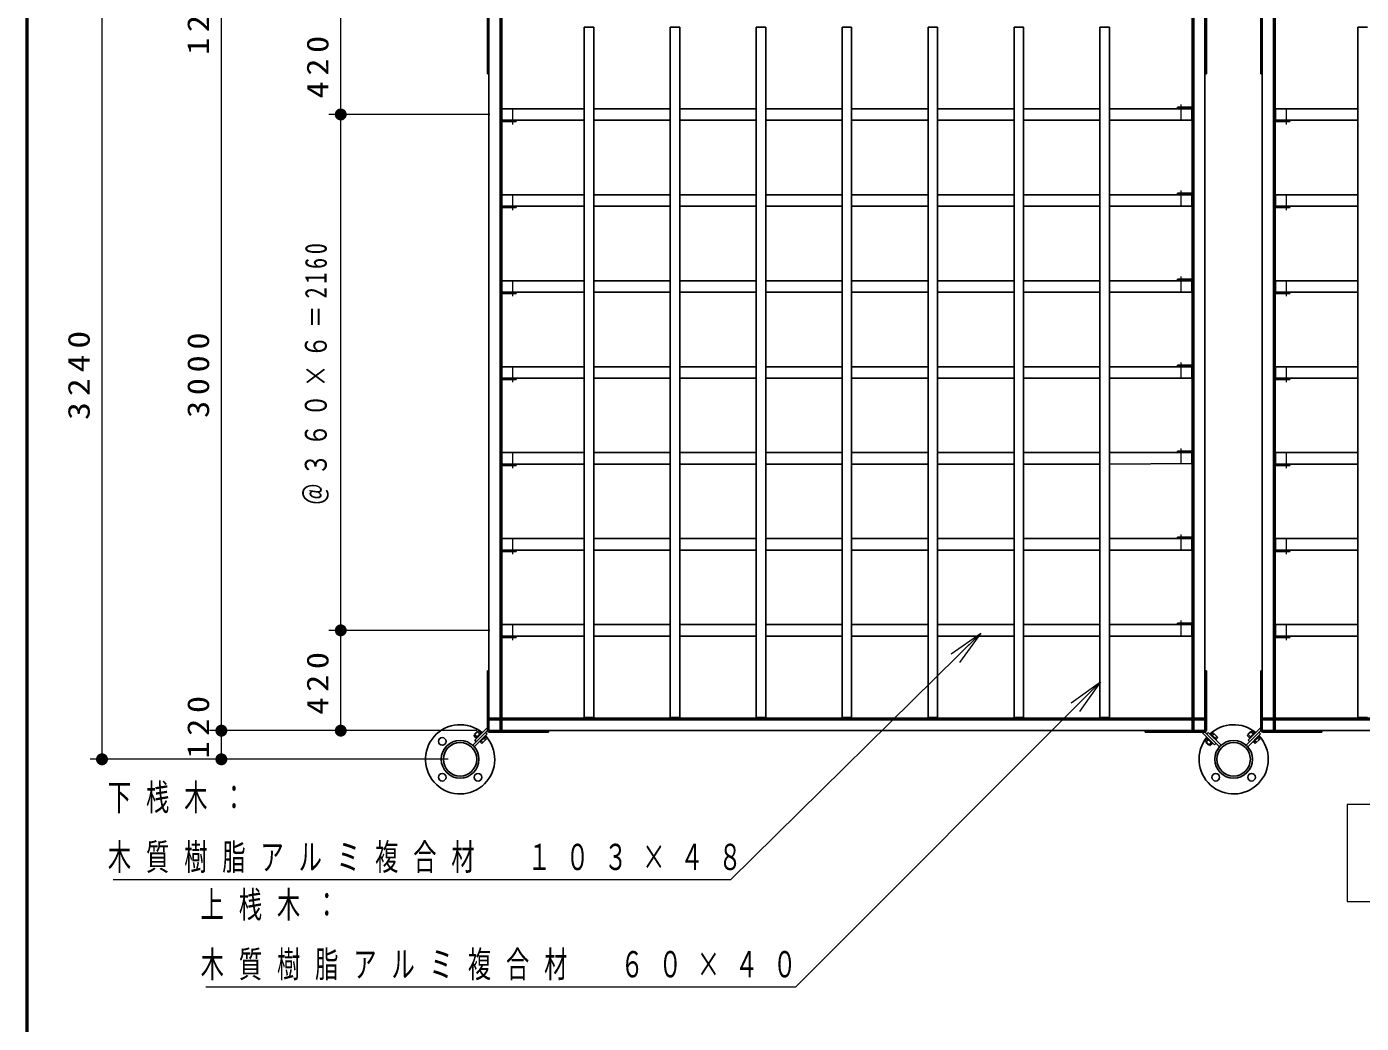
# Model space of a CAD drawing. Units: millimetres on the paper, scale 1:50. Extents: x -365 to 10, y -38 to 257.
# Drawn here: x -365 to -253.2, y 124 to 207.5 of the extents above; entities that cross this region are included whole.
import ezdxf

# ---------------------------------------------------------------- set-up
doc = ezdxf.new("R2010")
doc.units = ezdxf.units.MM
doc.linetypes.add('USER2', pattern=[6, 3, -1, 1, -1])
doc.layers.add('LY_1', color=7, linetype='Continuous', lineweight=13)
doc.layers.add('LY_2', color=7, linetype='Continuous', lineweight=13)
doc.styles.add('ＭＳ ゴシック', font='')
doc.styles.get('ＭＳ ゴシック').set_extended_font_data('MS Gothic')

# ---------------------------------------------------------------- blocks, each defined once
blk = doc.blocks.new('filled_dot')
at = {"color": 0, "linetype": 'Continuous', "lineweight": -2, "const_width": 1.25}
blk.add_lwpolyline([(-0.625, 0, 1), (0.625, 0, 1)], format="xyb", close=True, dxfattribs=at)

msp = doc.modelspace()

# ---------------------------------------------------------------- linework, layer by layer
at = {"layer": 'LY_1'}
for p, q in [((-358.691, 146.114), (-358.691, 210.914)), ((-348.691, 204.993), (-348.691, 210.914)), ((-348.691, 148.514), (-348.691, 208.514)), ((-338.691, 200.114), (-338.691, 208.514)), ((-326.191, 200.114), (-339.691, 200.114)), ((-338.691, 156.914), (-338.691, 200.114)), ((-326.191, 156.914), (-339.691, 156.914)), ((-338.691, 148.514), (-338.691, 156.914)), ((-287.553, 154.941), (-285.066, 156.691)), ((-285.066, 156.691), (-287.202, 154.585)), ((-285.066, 156.691), (-286.851, 154.229)), ((-277.511, 150.834), (-275.037, 152.602)), ((-275.037, 152.602), (-277.157, 150.48)), ((-275.037, 152.602), (-276.804, 150.127)), ((-348.691, 146.114), (-348.691, 152.003)), ((-328.272, 148.514), (-349.691, 148.514)), ((-327.291, 148.514), (-339.691, 148.514)), ((-329.691, 146.114), (-359.691, 146.114)), ((-254.391, 142.34), (-254.391, 134.207)), ((-207.591, 142.34), (-254.391, 142.34)), ((-254.391, 134.207), (-207.591, 134.207))]:
    msp.add_line(p, q, dxfattribs=at)
at = {"layer": 'LY_1', "lineweight": 25}
for p, q in [((-326.411, 203.514), (-326.411, 208.514)), ((-326.291, 203.514), (-326.291, 208.514)), ((-266.291, 203.514), (-266.291, 208.514)), ((-266.171, 203.514), (-266.171, 208.454)), ((-261.611, 203.514), (-261.611, 208.514)), ((-261.491, 203.514), (-261.491, 208.514)), ((-326.291, 205.914), (-326.291, 148.514)), ((-266.291, 151.114), (-266.291, 205.914)), ((-261.491, 205.914), (-261.491, 148.514)), ((-326.291, 203.514), (-326.411, 203.514)), ((-266.171, 203.514), (-266.291, 203.514)), ((-261.491, 203.514), (-261.611, 203.514)), ((-326.411, 153.514), (-326.291, 153.514)), ((-326.411, 153.514), (-326.411, 148.574)), ((-266.291, 153.514), (-266.171, 153.514)), ((-266.291, 153.514), (-266.291, 148.514)), ((-266.171, 153.514), (-266.171, 148.574)), ((-261.611, 153.514), (-261.491, 153.514)), ((-261.611, 153.514), (-261.611, 148.574)), ((-327.472, 147.715), (-326.411, 148.775)), ((-262.672, 147.715), (-261.611, 148.775)), ((-327.639, 147.293), (-326.411, 148.521)), ((-327.149, 148.495), (-327.545, 148.099)), ((-327.361, 147.915), (-327.545, 148.099)), ((-327.512, 147.165), (-326.439, 148.238)), ((-327.271, 148.447), (-327.497, 148.221)), ((-327.276, 148), (-327.497, 148.221)), ((-327.344, 147.587), (-327.472, 147.715)), ((-326.951, 148.325), (-327.375, 147.901)), ((-327.33, 147.856), (-327.375, 147.901)), ((-327.05, 148.226), (-327.271, 148.447)), ((-326.965, 148.311), (-327.149, 148.495)), ((-327.076, 147.601), (-327.03, 147.556)), ((-326.606, 147.98), (-327.03, 147.556)), ((-326.906, 148.28), (-326.951, 148.325)), ((-326.931, 147.655), (-326.79, 147.514)), ((-326.479, 147.825), (-326.875, 147.429)), ((-326.705, 147.881), (-326.564, 147.74)), ((-326.651, 148.026), (-326.606, 147.98)), ((-326.62, 147.966), (-326.479, 147.825)), ((-326.439, 148.238), (-326.567, 148.365)), ((-326.291, 148.514), (-268.891, 148.514)), ((-321.291, 148.394), (-326.231, 148.394)), ((-321.291, 148.514), (-321.291, 148.394)), ((-271.291, 148.394), (-271.291, 148.514)), ((-271.291, 148.514), (-266.291, 148.514)), ((-271.291, 148.394), (-266.351, 148.394)), ((-265.492, 147.333), (-266.553, 148.394)), ((-265.07, 147.165), (-266.298, 148.394)), ((-266.089, 147.839), (-266.272, 147.655)), ((-266.272, 147.655), (-265.876, 147.259)), ((-266.004, 147.754), (-266.224, 147.534)), ((-266.015, 148.365), (-266.142, 148.238)), ((-266.057, 147.898), (-266.103, 147.853)), ((-266.103, 147.853), (-265.678, 147.429)), ((-264.943, 147.293), (-266.015, 148.365)), ((-265.803, 148.153), (-265.758, 148.198)), ((-265.758, 148.198), (-265.333, 147.774)), ((-265.743, 148.184), (-265.602, 148.325)), ((-265.659, 148.099), (-265.517, 148.241)), ((-265.602, 148.325), (-265.206, 147.929)), ((-265.432, 147.873), (-265.291, 148.014)), ((-265.379, 147.729), (-265.333, 147.774)), ((-265.347, 147.788), (-265.206, 147.929)), ((-262.839, 147.293), (-261.611, 148.521)), ((-262.349, 148.495), (-262.745, 148.099)), ((-262.561, 147.915), (-262.745, 148.099)), ((-262.712, 147.165), (-261.639, 148.238)), ((-262.471, 148.447), (-262.697, 148.221)), ((-262.476, 148), (-262.697, 148.221)), ((-262.544, 147.587), (-262.672, 147.715)), ((-262.151, 148.325), (-262.575, 147.901)), ((-262.53, 147.856), (-262.575, 147.901)), ((-262.25, 148.226), (-262.471, 148.447)), ((-262.165, 148.311), (-262.349, 148.495)), ((-262.276, 147.601), (-262.23, 147.556)), ((-261.806, 147.98), (-262.23, 147.556)), ((-262.106, 148.28), (-262.151, 148.325)), ((-262.131, 147.655), (-261.99, 147.514)), ((-261.679, 147.825), (-262.075, 147.429)), ((-261.905, 147.881), (-261.764, 147.74)), ((-261.851, 148.026), (-261.806, 147.98)), ((-261.82, 147.966), (-261.679, 147.825)), ((-261.639, 148.238), (-261.767, 148.365)), ((-261.491, 148.514), (-204.091, 148.514)), ((-256.491, 148.394), (-261.431, 148.394)), ((-256.491, 148.514), (-256.491, 148.394)), ((-327.016, 147.57), (-326.875, 147.429)), ((-266.224, 147.534), (-265.998, 147.307)), ((-265.777, 147.528), (-265.998, 147.307)), ((-265.693, 147.443), (-265.876, 147.259)), ((-265.633, 147.474), (-265.678, 147.429)), ((-265.364, 147.46), (-265.492, 147.333)), ((-262.216, 147.57), (-262.075, 147.429))]:
    msp.add_line(p, q, dxfattribs=at)
at = {"layer": 'LY_1', "color": 140, "lineweight": 50}
for p, q in [((-325.291, 208.514), (-325.291, 148.514)), ((-267.291, 148.514), (-267.291, 208.514)), ((-260.491, 208.514), (-260.491, 148.514)), ((-326.291, 149.514), (-266.291, 149.514)), ((-261.491, 149.514), (-201.491, 149.514))]:
    msp.add_line(p, q, dxfattribs=at)
at = {"layer": 'LY_1', "color": 40, "lineweight": 25}
for p, q in [((-318.291, 207.414), (-317.491, 207.414)), ((-318.291, 149.614), (-318.291, 207.414)), ((-317.491, 149.614), (-317.491, 207.414)), ((-311.091, 207.414), (-310.291, 207.414)), ((-311.091, 149.614), (-311.091, 207.414)), ((-310.291, 149.614), (-310.291, 207.414)), ((-303.891, 207.414), (-303.091, 207.414)), ((-303.891, 149.614), (-303.891, 207.414)), ((-303.091, 149.614), (-303.091, 207.414)), ((-296.691, 149.614), (-296.691, 207.414)), ((-296.691, 207.414), (-295.891, 207.414)), ((-295.891, 149.614), (-295.891, 207.414)), ((-289.491, 149.614), (-289.491, 207.414)), ((-288.691, 207.414), (-289.491, 207.414)), ((-288.691, 149.614), (-288.691, 207.414)), ((-282.291, 149.614), (-282.291, 207.414)), ((-281.491, 207.414), (-282.291, 207.414)), ((-281.491, 149.614), (-281.491, 207.414)), ((-275.091, 149.614), (-275.091, 207.414)), ((-274.291, 207.414), (-275.091, 207.414)), ((-274.291, 149.614), (-274.291, 207.414)), ((-253.491, 207.414), (-252.691, 207.414)), ((-253.491, 149.614), (-253.491, 207.414)), ((-325.191, 200.594), (-325.191, 199.634)), ((-318.291, 200.594), (-325.191, 200.594)), ((-311.091, 200.594), (-317.491, 200.594)), ((-303.891, 200.594), (-310.291, 200.594)), ((-296.691, 200.594), (-303.091, 200.594)), ((-295.891, 200.594), (-289.491, 200.594)), ((-288.691, 200.594), (-282.291, 200.594)), ((-281.491, 200.594), (-275.091, 200.594)), ((-274.291, 200.594), (-267.391, 200.594)), ((-268.591, 200.714), (-268.591, 200.594)), ((-267.291, 200.714), (-268.591, 200.714)), ((-267.391, 200.594), (-267.391, 199.634)), ((-260.391, 200.594), (-260.391, 199.634)), ((-253.491, 200.594), (-260.391, 200.594)), ((-325.291, 199.514), (-323.991, 199.514)), ((-318.291, 199.634), (-325.191, 199.634)), ((-323.991, 199.514), (-323.991, 199.634)), ((-311.091, 199.634), (-317.491, 199.634)), ((-303.891, 199.634), (-310.291, 199.634)), ((-296.691, 199.634), (-303.091, 199.634)), ((-295.891, 199.634), (-289.491, 199.634)), ((-288.691, 199.634), (-282.291, 199.634)), ((-281.491, 199.634), (-275.091, 199.634)), ((-274.291, 199.634), (-267.391, 199.634)), ((-260.491, 199.514), (-259.191, 199.514)), ((-253.491, 199.634), (-260.391, 199.634)), ((-259.191, 199.514), (-259.191, 199.634)), ((-268.591, 193.514), (-268.591, 193.394)), ((-267.291, 193.514), (-268.591, 193.514)), ((-325.291, 192.314), (-323.991, 192.314)), ((-325.191, 193.394), (-325.191, 192.434)), ((-318.291, 193.394), (-325.191, 193.394)), ((-318.291, 192.434), (-325.191, 192.434)), ((-323.991, 192.314), (-323.991, 192.434)), ((-311.091, 193.394), (-317.491, 193.394)), ((-311.091, 192.434), (-317.491, 192.434)), ((-303.891, 193.394), (-310.291, 193.394)), ((-303.891, 192.434), (-310.291, 192.434)), ((-296.691, 193.394), (-303.091, 193.394)), ((-296.691, 192.434), (-303.091, 192.434)), ((-295.891, 193.394), (-289.491, 193.394)), ((-295.891, 192.434), (-289.491, 192.434)), ((-288.691, 193.394), (-282.291, 193.394)), ((-288.691, 192.434), (-282.291, 192.434)), ((-281.491, 193.394), (-275.091, 193.394)), ((-281.491, 192.434), (-275.091, 192.434)), ((-274.291, 193.394), (-267.391, 193.394)), ((-274.291, 192.434), (-267.391, 192.434)), ((-267.391, 193.394), (-267.391, 192.434)), ((-260.491, 192.314), (-259.191, 192.314)), ((-260.391, 193.394), (-260.391, 192.434)), ((-253.491, 193.394), (-260.391, 193.394)), ((-253.491, 192.434), (-260.391, 192.434)), ((-259.191, 192.314), (-259.191, 192.434)), ((-325.191, 186.194), (-325.191, 185.234)), ((-318.291, 186.194), (-325.191, 186.194)), ((-311.091, 186.194), (-317.491, 186.194)), ((-303.891, 186.194), (-310.291, 186.194)), ((-296.691, 186.194), (-303.091, 186.194)), ((-295.891, 186.194), (-289.491, 186.194)), ((-288.691, 186.194), (-282.291, 186.194)), ((-281.491, 186.194), (-275.091, 186.194)), ((-274.291, 186.194), (-267.391, 186.194)), ((-268.591, 186.314), (-268.591, 186.194)), ((-267.291, 186.314), (-268.591, 186.314)), ((-267.391, 186.194), (-267.391, 185.234)), ((-260.391, 186.194), (-260.391, 185.234)), ((-253.491, 186.194), (-260.391, 186.194)), ((-325.291, 185.114), (-323.991, 185.114)), ((-318.291, 185.234), (-325.191, 185.234)), ((-323.991, 185.114), (-323.991, 185.234)), ((-311.091, 185.234), (-317.491, 185.234)), ((-303.891, 185.234), (-310.291, 185.234)), ((-296.691, 185.234), (-303.091, 185.234)), ((-295.891, 185.234), (-289.491, 185.234)), ((-288.691, 185.234), (-282.291, 185.234)), ((-281.491, 185.234), (-275.091, 185.234)), ((-274.291, 185.234), (-267.391, 185.234)), ((-260.491, 185.114), (-259.191, 185.114)), ((-253.491, 185.234), (-260.391, 185.234)), ((-259.191, 185.114), (-259.191, 185.234)), ((-325.191, 178.994), (-325.191, 178.514)), ((-318.291, 178.994), (-325.191, 178.994)), ((-311.091, 178.994), (-317.491, 178.994)), ((-303.891, 178.994), (-310.291, 178.994)), ((-296.691, 178.994), (-303.091, 178.994)), ((-295.891, 178.994), (-289.491, 178.994)), ((-288.691, 178.994), (-282.291, 178.994)), ((-281.491, 178.994), (-275.091, 178.994)), ((-274.291, 178.994), (-267.391, 178.994)), ((-268.591, 179.114), (-268.591, 178.994)), ((-267.291, 179.114), (-268.591, 179.114)), ((-267.391, 178.994), (-267.391, 178.514)), ((-260.391, 178.994), (-260.391, 178.514)), ((-253.491, 178.994), (-260.391, 178.994)), ((-325.291, 177.914), (-323.991, 177.914)), ((-325.191, 178.034), (-325.191, 178.514)), ((-318.291, 178.034), (-325.191, 178.034)), ((-323.991, 177.914), (-323.991, 178.034)), ((-311.091, 178.034), (-317.491, 178.034)), ((-303.891, 178.034), (-310.291, 178.034)), ((-296.691, 178.034), (-303.091, 178.034)), ((-295.891, 178.034), (-289.491, 178.034)), ((-288.691, 178.034), (-282.291, 178.034)), ((-281.491, 178.034), (-275.091, 178.034)), ((-274.291, 178.034), (-267.391, 178.034)), ((-267.391, 178.034), (-267.391, 178.514)), ((-260.491, 177.914), (-259.191, 177.914)), ((-260.391, 178.034), (-260.391, 178.514)), ((-253.491, 178.034), (-260.391, 178.034)), ((-259.191, 177.914), (-259.191, 178.034)), ((-325.191, 170.834), (-325.191, 171.794)), ((-318.291, 171.794), (-325.191, 171.794)), ((-311.091, 171.794), (-317.491, 171.794)), ((-303.891, 171.794), (-310.291, 171.794)), ((-296.691, 171.794), (-303.091, 171.794)), ((-295.891, 171.794), (-289.491, 171.794)), ((-288.691, 171.794), (-282.291, 171.794)), ((-281.491, 171.794), (-275.091, 171.794)), ((-274.291, 171.794), (-267.391, 171.794)), ((-268.591, 171.914), (-268.591, 171.794)), ((-267.291, 171.914), (-268.591, 171.914)), ((-267.391, 170.874), (-267.391, 171.794)), ((-260.391, 170.834), (-260.391, 171.794)), ((-253.491, 171.794), (-260.391, 171.794)), ((-325.291, 170.714), (-323.991, 170.714)), ((-318.291, 170.834), (-325.191, 170.834)), ((-323.991, 170.714), (-323.991, 170.834)), ((-311.091, 170.834), (-317.491, 170.834)), ((-303.891, 170.834), (-310.291, 170.834)), ((-296.691, 170.834), (-303.091, 170.834)), ((-295.891, 170.834), (-289.491, 170.834)), ((-288.691, 170.834), (-282.291, 170.834)), ((-281.491, 170.834), (-275.091, 170.834)), ((-274.291, 170.834), (-267.391, 170.874)), ((-260.491, 170.714), (-259.191, 170.714)), ((-253.491, 170.834), (-260.391, 170.834)), ((-259.191, 170.714), (-259.191, 170.834)), ((-325.191, 163.634), (-325.191, 164.594)), ((-318.291, 164.594), (-325.191, 164.594)), ((-311.091, 164.594), (-317.491, 164.594)), ((-303.891, 164.594), (-310.291, 164.594)), ((-296.691, 164.594), (-303.091, 164.594)), ((-295.891, 164.594), (-289.491, 164.594)), ((-288.691, 164.594), (-282.291, 164.594)), ((-281.491, 164.594), (-275.091, 164.594)), ((-274.291, 164.594), (-267.391, 164.594)), ((-268.591, 164.714), (-268.591, 164.594)), ((-267.291, 164.714), (-268.591, 164.714)), ((-267.391, 163.634), (-267.391, 164.594)), ((-260.391, 163.634), (-260.391, 164.594)), ((-253.491, 164.594), (-260.391, 164.594)), ((-325.291, 163.514), (-323.991, 163.514)), ((-318.291, 163.634), (-325.191, 163.634)), ((-323.991, 163.514), (-323.991, 163.634)), ((-311.091, 163.634), (-317.491, 163.634)), ((-303.891, 163.634), (-310.291, 163.634)), ((-296.691, 163.634), (-303.091, 163.634)), ((-295.891, 163.634), (-289.491, 163.634)), ((-288.691, 163.634), (-282.291, 163.634)), ((-281.491, 163.634), (-275.091, 163.634)), ((-274.291, 163.634), (-267.391, 163.634)), ((-260.491, 163.514), (-259.191, 163.514)), ((-253.491, 163.634), (-260.391, 163.634)), ((-259.191, 163.514), (-259.191, 163.634)), ((-325.191, 156.434), (-325.191, 157.394)), ((-318.291, 157.394), (-325.191, 157.394)), ((-311.091, 157.394), (-317.491, 157.394)), ((-303.891, 157.394), (-310.291, 157.394)), ((-296.691, 157.394), (-303.091, 157.394)), ((-295.891, 157.394), (-289.491, 157.394)), ((-288.691, 157.394), (-282.291, 157.394)), ((-281.491, 157.394), (-275.091, 157.394)), ((-274.291, 157.394), (-267.391, 157.394)), ((-268.591, 157.514), (-268.591, 157.394)), ((-267.291, 157.514), (-268.591, 157.514)), ((-267.391, 156.434), (-267.391, 157.394)), ((-260.391, 156.434), (-260.391, 157.394)), ((-253.491, 157.394), (-260.391, 157.394)), ((-325.291, 156.314), (-323.991, 156.314)), ((-318.291, 156.434), (-325.191, 156.434)), ((-323.991, 156.314), (-323.991, 156.434)), ((-311.091, 156.434), (-317.491, 156.434)), ((-303.891, 156.434), (-310.291, 156.434)), ((-296.691, 156.434), (-303.091, 156.434)), ((-295.891, 156.434), (-289.491, 156.434)), ((-288.691, 156.434), (-282.291, 156.434)), ((-281.491, 156.434), (-275.091, 156.434)), ((-274.291, 156.434), (-267.391, 156.434)), ((-260.491, 156.314), (-259.191, 156.314)), ((-253.491, 156.434), (-260.391, 156.434)), ((-259.191, 156.314), (-259.191, 156.434)), ((-318.291, 149.614), (-317.491, 149.614)), ((-311.091, 149.614), (-310.291, 149.614)), ((-303.891, 149.614), (-303.091, 149.614)), ((-296.691, 149.614), (-295.891, 149.614)), ((-288.691, 149.614), (-289.491, 149.614)), ((-281.491, 149.614), (-282.291, 149.614)), ((-274.291, 149.614), (-275.091, 149.614)), ((-253.491, 149.614), (-252.691, 149.614))]:
    msp.add_line(p, q, dxfattribs=at)
at = {"layer": 'LY_1', "color": 40, "linetype": 'USER2'}
for p, q in [((-324.291, 200.594), (-324.291, 199.287)), ((-268.291, 199.634), (-268.291, 200.94)), ((-259.491, 200.594), (-259.491, 199.287)), ((-268.291, 192.434), (-268.291, 193.74)), ((-324.291, 193.394), (-324.291, 192.087)), ((-259.491, 193.394), (-259.491, 192.087)), ((-324.291, 186.194), (-324.291, 184.887)), ((-268.291, 185.234), (-268.291, 186.54)), ((-259.491, 186.194), (-259.491, 184.887)), ((-324.291, 178.994), (-324.291, 177.687)), ((-268.291, 178.034), (-268.291, 179.34)), ((-259.491, 178.994), (-259.491, 177.687)), ((-324.291, 171.794), (-324.291, 170.487)), ((-268.291, 170.834), (-268.291, 172.14)), ((-259.491, 171.794), (-259.491, 170.487)), ((-324.291, 164.594), (-324.291, 163.287)), ((-268.291, 163.634), (-268.291, 164.94)), ((-259.491, 164.594), (-259.491, 163.287)), ((-268.291, 156.434), (-268.291, 157.74)), ((-324.291, 157.394), (-324.291, 156.087)), ((-259.491, 157.394), (-259.491, 156.087))]:
    msp.add_line(p, q, dxfattribs=at)
at = {"layer": 'LY_1'}
for points in [[(-285.066, 156.691), (-306.04, 136.015), (-357.752, 136.015)], [(-275.037, 152.602), (-300.592, 127.031), (-349.985, 127.031)]]:
    msp.add_lwpolyline(points, dxfattribs=at)
at = {"layer": 'LY_1', "lineweight": 25}
for centre, radius in [((-330.191, 147.614), 0.32), ((-328.691, 146.114), 1.58), ((-263.891, 146.114), 1.58), ((-263.891, 146.114), 1.58), ((-328.691, 146.114), 1.398), ((-263.891, 146.114), 1.398), ((-263.891, 146.114), 1.398), ((-330.191, 144.614), 0.32), ((-327.191, 144.614), 0.32), ((-265.391, 144.614), 0.32), ((-262.391, 144.614), 0.32)]:
    msp.add_circle(centre, radius, dxfattribs=at)
for centre, radius, start, end in [((-328.691, 146.114), 2.9, 50.34217, 43.22157), ((-263.891, 146.114), 2.9, 50.34217, 133.22157), ((-326.231, 148.574), 0.18, 180, 270), ((-263.891, 146.114), 2.9, 140.34217, 43.22157), ((-266.351, 148.574), 0.18, 270, 0), ((-261.431, 148.574), 0.18, 180, 270)]:
    msp.add_arc(centre, radius, start, end, dxfattribs=at)
at = {"layer": 'LY_2', "lineweight": 50}
msp.add_line((-365, 257), (-365, 0), dxfattribs=at)

# ---------------------------------------------------------------- block references
at = {"layer": 'LY_1', "xscale": 0.4, "yscale": 0.4}
for p, rotation in [((-338.691, 200.114), 270), ((-338.691, 200.114), 90), ((-338.691, 156.914), 270), ((-338.691, 156.914), 90), ((-348.691, 148.514), 270), ((-348.691, 148.514), 90), ((-338.691, 148.514), 90), ((-358.691, 146.114), 90), ((-348.691, 146.114), 90)]:
    msp.add_blockref('filled_dot', p, dxfattribs=dict(at, rotation=rotation))

# ---------------------------------------------------------------- texts
at = {"layer": 'LY_1', "char_height": 1.833, "attachment_point": 8, "rotation": 90, "style": 'ＭＳ ゴシック'}
for s, insert in [('\\T1.33;\\W1.15;120', (-349.691, 207.962)), ('\\T1.33;\\W1.15;420', (-339.691, 204.314)), ('\\T1.32;\\W0.75;＠３６０×６＝2160', (-339.691, 178.514)), ('\\T1.33;\\W1.2;3240', (-359.691, 178.514)), ('\\T1.33;\\W1.15;3000', (-349.691, 178.514)), ('\\T1.33;\\W1.15;420', (-339.691, 152.714)), ('\\T1.33;\\W1.15;120', (-349.691, 149.035))]:
    msp.add_mtext(s, dxfattribs=dict(at, insert=insert))
at = {"layer": 'LY_1', "char_height": 2.199, "attachment_point": 4, "style": 'ＭＳ ゴシック'}
for s, insert in [('\\T1.64;\\W0.65;下桟木：', (-358.202, 142.815)), ('\\T1.64;\\W0.65;木質樹脂アルミ複合材\u3000１０３×４８', (-358.202, 137.815)), ('\\T1.64;\\W0.65;上桟木：', (-350.428, 133.831)), ('\\T1.64;\\W0.65;木質樹脂アルミ複合材\u3000６０×４０', (-350.428, 128.831))]:
    msp.add_mtext(s, dxfattribs=dict(at, insert=insert))

doc.saveas('drawing.dxf')
